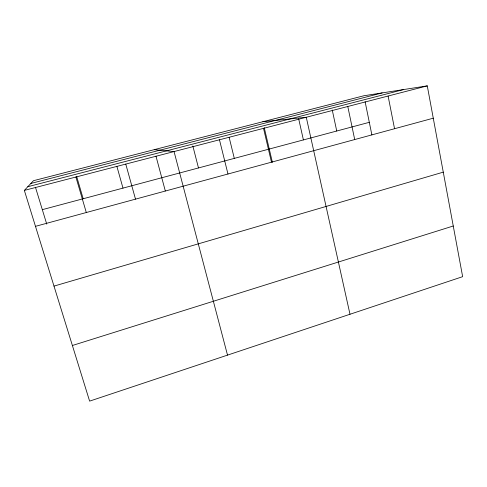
<?xml version="1.0" encoding="UTF-8"?>
<svg xmlns="http://www.w3.org/2000/svg" width="487" height="487" viewBox="0 0 487 487"><rect width="100%" height="100%" fill="white"/><g stroke="black" fill="none" stroke-linecap="round" stroke-linejoin="round"><path stroke-width="0.73" d="M24.35 190.399L33.457 180.707L363.892 95.756L427.276 85.87L462.65 276.671L89.62 401.13L24.35 190.399L427.276 85.87M72.386 345.496L453.257 225.998M53.99 286.106L443.273 172.142M35.484 226.339L433.272 118.195M42.32 209.66L369.316 122.316M27.814 186.71L403.534 89.571M30.876 183.453L382.167 92.907M262.858 121.732L306.274 117.257L349.995 314.255M154.239 149.661L174.054 151.56L227.514 355.12M35.448 187.221L46.746 224.111M75.893 177.031L86.309 212.527M76.672 176.531L83.18 198.745M116.862 166.286L122.986 188.11M125.768 164.089L135.502 199.146M155.974 156.144L165.318 190.977M192.84 145.978L198.483 167.948M219.467 139.781L227.977 174.011M229.14 137.34L234.302 158.378M264.24 127.637L272.385 162.317M263.522 128.349L271.472 162.183M298.653 118.718L303.407 139.921M332.25 110.007L336.742 131.015M347.785 106.489L354.706 139.556M365.098 101.661L371.885 134.929M388.102 96.03L394.543 128.72"/></g></svg>
